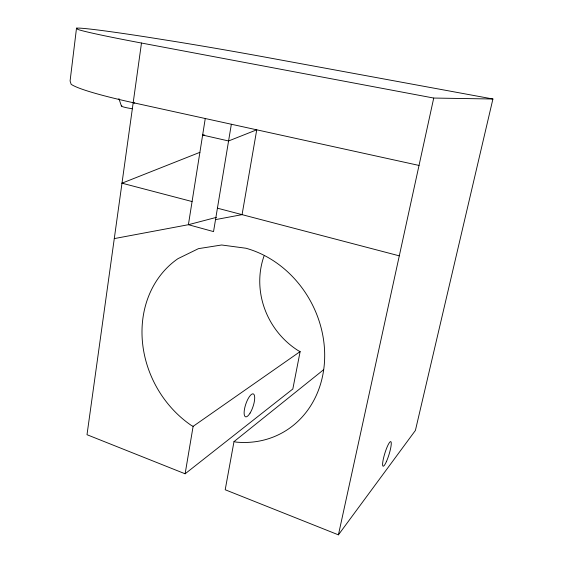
<?xml version="1.0" encoding="UTF-8"?>
<svg xmlns="http://www.w3.org/2000/svg" width="563" height="563" viewBox="0 0 563 563"><rect width="100%" height="100%" fill="white"/><g stroke="black" fill="none" stroke-linecap="round" stroke-linejoin="round"><path stroke-width="0.84" d="M323.535 369.785L233.997 441.61L225.2 489.754L338.419 534.85L415.403 430.442L492.914 99.004L264.427 56.99A135.979 3.906 9.7 0 0 175.367 41.578L146.795 37.038A135.979 3.906 9.7 0 0 76.512 28.15L70.086 80.966L71.135 84.281A134.1 11.577 9.5 0 0 134.747 103.036M76.512 28.15L77.835 29.438A135.979 3.906 9.7 0 0 141.482 43.034L87.005 434.713L185.121 473.793L292.823 389.005L300.135 351.579L298.58 350.862A77.539 71.663 57.8 0 1 264.04 256.01M205.263 118.519L188.401 224.707L114.282 238.599M231.351 124.247L213.539 231.597L188.401 224.707L216.382 217.367M185.121 473.793L193.123 426.353L300.135 351.579M338.419 534.85L433.728 98.053L492.914 99.004M192.074 201.547L121.988 183.179L199.893 152.327M215.523 219.619L242.069 214.644L256.742 129.814L228.578 140.968L202.631 135.057L204.376 134.93M141.482 43.034L433.728 98.053M133.185 102.698L419.02 165.438M121.988 183.179L123.691 183.566M233.997 441.61L236.094 442.096A101.621 88.145 61.7 0 0 324.555 360.721A101.621 88.145 61.7 0 0 245.961 248.241L221.646 244.989L198.45 248.649L177.915 258.691A101.621 88.145 61.7 0 0 191.202 425.346L193.123 426.353M217.424 208.183L399.294 255.848M118.892 98.595L121.39 105.964M132.558 108.779A9.923 1.02 9 0 1 121.84 105.774M250.063 413.094A12.076 3.821 -71.4 0 0 253.639 394.114A12.076 3.821 -71.4 0 0 244.539 408.872A12.076 3.821 -71.4 0 0 250.063 413.094M386.352 461.716A12.886 2.175 -72.8 0 0 390.94 441.744A12.886 2.175 -72.8 0 0 383.502 458.268A12.886 2.175 -72.8 0 0 386.352 461.716"/></g></svg>
